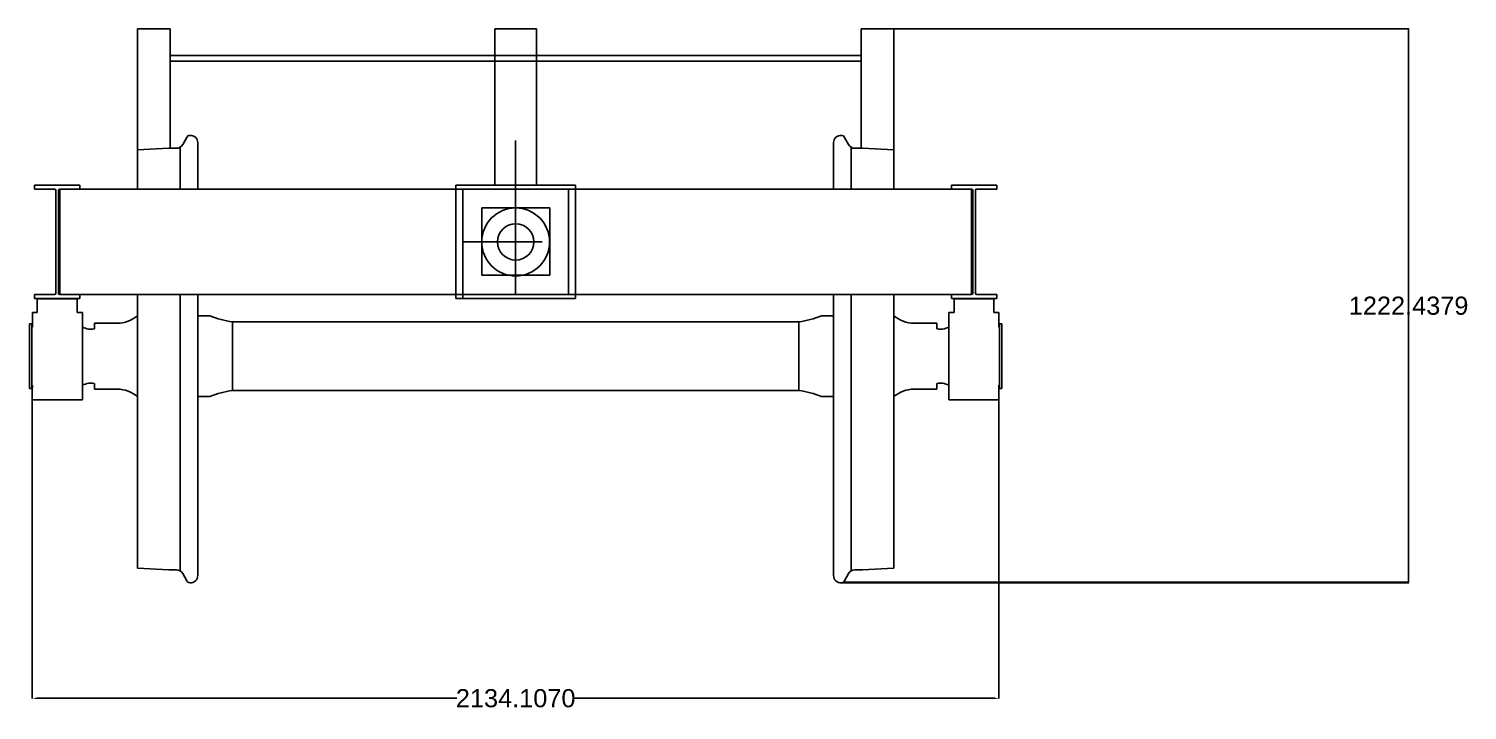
# Model space of a CAD drawing. Header units: inches. Extents: x -8852 to 1998, y -1560 to 4455.
# Drawn here: x -1178 to 1998, y 2952 to 4455 of the extents above; entities that cross this region are included whole.
import ezdxf

# ---------------------------------------------------------------- set-up
doc = ezdxf.new("R2010")
doc.units = ezdxf.units.IN
doc.header["$MEASUREMENT"] = 0
doc.linetypes.add('ACISOWELD', pattern=[3, 2, -1])
doc.linetypes.add('CENTER2', pattern=[1.125, 0.75, -0.125, 0.125, -0.125])
doc.styles.get("Standard").update_dxf_attribs({"font": 'arial.ttf'})
doc.dimstyles.new('AM_ANSI', dxfattribs={"dimtxt": 0.12, "dimasz": 0.12, "dimexe": 0.1, "dimexo": 0.05, "dimgap": 0.06, "dimtad": 0, "dimtih": 1, "dimtoh": 1, "dimdec": 4, "dimzin": 7, "dimdsep": 46, "dimtxsty": 'Standard', "dimcen": 0, "dimclrd": 256, "dimclre": 256, "dimclrt": 2, "dimadec": 0, "dimazin": 2, "dimtp": 0.1, "dimtm": 0.1, "dimtfac": 0.71, "dimtdec": 4, "dimtofl": 0, "dimtmove": 0, "dimatfit": 3, "dimfxl": 1, "dimtolj": 1, "dimtzin": 7, "dimlwd": -1, "dimlwe": -1, "dimarcsym": 1})
doc.dimstyles.new('Annotative', dxfattribs={"dimscale": 0, "dimtxt": 40, "dimasz": 10, "dimexe": 0.18, "dimexo": 0.0625, "dimgap": 0.09, "dimtad": 0, "dimtih": 1, "dimtoh": 1, "dimdec": 4, "dimzin": 0, "dimdsep": 46, "dimtxsty": 'Standard', "dimcen": 0.09, "dimadec": 0, "dimazin": 0, "dimtfac": 1, "dimtdec": 4, "dimtofl": 0, "dimtmove": 0, "dimatfit": 3, "dimfxl": 1, "dimtolj": 1, "dimtzin": 0, "dimarcsym": 0})

# ---------------------------------------------------------------- blocks, each defined once
blk = doc.blocks.new('*U75')
at = {"color": 0, "linetype": 'CENTER2', "transparency": 16777216}
blk.add_line((87.72, 0), (-87.72, 0), dxfattribs=at)
blk = doc.blocks.new('*U76')
at = {"color": 0, "linetype": 'CENTER2', "transparency": 16777216}
blk.add_line((0, 223.8), (0, -116.5), dxfattribs=at)
blk = doc.blocks.new('*D81')
at = {"linetype": 'ByBlock', "transparency": 16777216}
for p, q in [((732.2, 4455.3), (1868.5, 4455.3)), ((1868.4, 4455.2), (1868.4, 3845)), ((1868.4, 3234.5), (1868.4, 3844.7)), ((621.3, 3234.3), (1868.5, 3234.3))]:
    blk.add_line(p, q, dxfattribs=at)
at = {"transparency": 16777216}
for points in [[(1868.4, 4455.2), (1868.4, 4455.2), (1868.4, 4455.3)], [(1868.4, 3234.5), (1868.4, 3234.5), (1868.4, 3234.3)]]:
    blk.add_solid(points, dxfattribs=at)
at = {"layer": 'Defpoints', "color": 0, "transparency": 16777216}
for p in [(732.2, 4455.3), (621.2, 3234.3), (1868.4, 3234.3)]:
    blk.add_point(p, dxfattribs=at)
at = {"color": 2, "transparency": 16777216, "insert": (1868.4, 3844.8), "char_height": 0.12, "attachment_point": 5}
blk.add_mtext('\\A1;1221.0016', dxfattribs=at)
blk = doc.blocks.new('*D82')
at = {"color": 0, "lineweight": -2, "transparency": 16777216}
for p, q in [((732.2, 4455.3), (1868.7, 4455.3)), ((1868.5, 4445.3), (1868.5, 3864.7)), ((1868.5, 3242.9), (1868.5, 3823.6)), ((615.2, 3232.9), (1868.7, 3232.9))]:
    blk.add_line(p, q, dxfattribs=at)
at = {"color": 0, "transparency": 16777216}
for points in [[(1866.9, 4445.3), (1870.2, 4445.3), (1868.5, 4455.3)], [(1866.9, 3242.9), (1870.2, 3242.9), (1868.5, 3232.9)]]:
    blk.add_solid(points, dxfattribs=at)
at = {"layer": 'Defpoints', "color": 0, "transparency": 16777216}
for p in [(732.2, 4455.3), (615.2, 3232.9), (1868.5, 3232.9)]:
    blk.add_point(p, dxfattribs=at)
at = {"color": 0, "transparency": 16777216, "insert": (1868.5, 3844.1), "char_height": 40, "attachment_point": 5}
blk.add_mtext('\\A1;1222.4379', dxfattribs=at)
blk = doc.blocks.new('*D83')
at = {"color": 0, "lineweight": -2, "transparency": 16777216}
for p, q in [((-1169.9, 3636.4), (-1169.9, 2977.7)), ((964.2, 3636.4), (964.2, 2977.7)), ((-1159.9, 2977.9), (-232.8, 2977.9)), ((954.2, 2977.9), (27.2, 2977.9))]:
    blk.add_line(p, q, dxfattribs=at)
at = {"color": 0, "transparency": 16777216}
for points in [[(-1159.9, 2979.6), (-1159.9, 2976.2), (-1169.9, 2977.9)], [(954.2, 2979.6), (954.2, 2976.2), (964.2, 2977.9)]]:
    blk.add_solid(points, dxfattribs=at)
at = {"layer": 'Defpoints', "color": 0, "transparency": 16777216}
for p in [(-1169.9, 3636.5), (964.2, 3636.5), (964.2, 2977.9)]:
    blk.add_point(p, dxfattribs=at)
at = {"color": 0, "transparency": 16777216, "insert": (-102.8, 2977.9), "char_height": 40, "attachment_point": 5}
blk.add_mtext('\\A1;2134.1070', dxfattribs=at)

msp = doc.modelspace()

# ---------------------------------------------------------------- linework, layer by layer
for p, q in [((-937.83247, 4188.23517), (-937.83247, 4455.34515)), ((-937.83247, 4455.34515), (-865.83247, 4455.34515)), ((-865.83247, 4455.34515), (-865.83247, 4191.83214)), ((-865.83247, 4455.34515), (-865.83247, 4443.34515)), ((-148.83247, 4110.03749), (-148.83247, 4455.34515)), ((-148.83247, 4455.34515), (-102.83247, 4455.34515)), ((-102.83247, 4455.34515), (-56.83247, 4455.34515)), ((-56.83247, 4455.34515), (-56.83247, 4110.03749)), ((732.16753, 4455.34515), (660.16753, 4455.34515)), ((660.16753, 4455.34515), (660.16753, 4191.70724)), ((732.16753, 4188.23517), (732.16753, 4455.34515)), ((-865.83247, 4396.17622), (-865.83247, 4384.17622)), ((-865.83247, 4396.17622), (660.16753, 4396.17622)), ((-865.83247, 4384.17622), (660.16753, 4384.17622)), ((-843.74007, 4101.43749), (-843.74007, 4193.85084)), ((-837.88367, 4199.70724), (-828.69309, 4215.62579)), ((-828.69309, 4215.62579), (-826.87723, 4218.77095)), ((-804.83247, 4204.20724), (-804.83247, 4101.43749)), ((599.16753, 4204.20724), (599.16753, 4101.43749)), ((623.02815, 4215.62579), (621.21229, 4218.77095)), ((632.21873, 4199.70724), (623.02815, 4215.62579)), ((638.07513, 4101.43749), (638.07513, 4193.85084)), ((-868.33247, 4191.70724), (-937.83247, 4188.23517)), ((-937.83247, 4101.43749), (-937.83247, 4188.23517)), ((-851.74007, 4191.70724), (-868.33247, 4191.70724)), ((646.07513, 4191.70724), (662.66753, 4191.70724)), ((662.66753, 4191.70724), (732.16753, 4188.23517)), ((732.16753, 4101.43749), (732.16753, 4188.23517)), ((-1064.85568, 4110.03749), (-1164.85568, 4110.03749)), ((-1164.85568, 4110.03749), (-1164.85568, 4101.43749)), ((-1120.75568, 4101.43749), (-1164.85568, 4101.43749)), ((-1117.75568, 3871.63749), (-1117.75568, 4098.43749)), ((-1111.95568, 3871.63749), (-1111.95568, 4098.43749)), ((-1108.95568, 4101.43749), (-1064.85568, 4101.43749)), ((-1108.95568, 3868.63749), (-1108.95568, 4101.43749)), ((-1108.95568, 4101.43749), (903.29074, 4101.43749)), ((-1064.85568, 4101.43749), (-1064.85568, 4110.03749)), ((-234.63247, 3860.03749), (-234.63247, 4110.03749)), ((-234.63247, 4110.03749), (13.96753, 4110.03749)), ((-102.83247, 4101.43749), (-219.63247, 4101.43749)), ((-219.63247, 4101.43749), (-219.63247, 3868.63749)), ((-56.83247, 4110.03749), (-148.83247, 4110.03749)), ((13.96753, 4110.03749), (28.96753, 4110.03749)), ((13.96753, 3868.63749), (13.96753, 4101.43749)), ((28.96753, 4110.03749), (28.96753, 3860.03749)), ((859.19074, 4101.43749), (859.19074, 4110.03749)), ((859.19074, 4110.03749), (959.19074, 4110.03749)), ((903.29074, 4101.43749), (859.19074, 4101.43749)), ((903.29074, 4101.43749), (903.29074, 3868.63749)), ((906.29074, 3871.63749), (906.29074, 4098.43749)), ((912.09074, 3871.63749), (912.09074, 4098.43749)), ((915.09074, 4101.43749), (959.19074, 4101.43749)), ((959.19074, 4110.03749), (959.19074, 4101.43749)), ((-102.83247, 4060.03749), (-177.83247, 4060.03749)), ((-177.83247, 4060.03749), (-177.83247, 3911.63606)), ((-27.34649, 4060.03749), (-102.83247, 4060.03749)), ((-27.34649, 3911.63606), (-27.34649, 4060.03749)), ((-177.83247, 3911.63606), (-27.34649, 3911.63606)), ((-1164.85568, 3860.03749), (-1164.85568, 3868.63749)), ((-1120.75568, 3868.63749), (-1164.85568, 3868.63749)), ((-1064.85568, 3860.03749), (-1164.85568, 3860.03749)), ((-1158.85568, 3860.03749), (-1070.85568, 3860.03749)), ((-1158.83247, 3829.32724), (-1158.83247, 3859.32724)), ((-1158.83247, 3859.32724), (-1070.83247, 3859.32724)), ((-1108.95568, 3868.63749), (-1064.85568, 3868.63749)), ((903.29074, 3868.63749), (-1108.95568, 3868.63749)), ((-1070.83247, 3829.32724), (-1070.83247, 3859.32724)), ((-1064.85568, 3868.63749), (-1064.85568, 3860.03749)), ((-937.83247, 3264.87932), (-937.83247, 3868.63749)), ((-843.74007, 3259.26365), (-843.74007, 3868.63749)), ((-804.83247, 3868.63749), (-804.83247, 3248.90724)), ((-219.63247, 3860.03749), (-234.63247, 3860.03749)), ((-219.63247, 3868.63749), (13.96753, 3868.63749)), ((-219.63247, 3868.63749), (-219.63247, 3860.03749)), ((28.96753, 3860.03749), (-219.63247, 3860.03749)), ((599.16753, 3868.63749), (599.16753, 3248.90724)), ((638.07513, 3259.26365), (638.07513, 3868.63749)), ((732.16753, 3264.87932), (732.16753, 3868.63749)), ((903.29074, 3868.63749), (859.19074, 3868.63749)), ((859.19074, 3868.63749), (859.19074, 3860.03749)), ((859.19074, 3860.03749), (959.19074, 3860.03749)), ((865.16753, 3829.32724), (865.16753, 3859.32724)), ((953.16753, 3859.32724), (865.16753, 3859.32724)), ((953.19074, 3860.03749), (865.19074, 3860.03749)), ((915.09074, 3868.63749), (959.19074, 3868.63749)), ((953.16753, 3829.32724), (953.16753, 3859.32724)), ((959.19074, 3860.03749), (959.19074, 3868.63749)), ((-1169.83247, 3802.90724), (-1169.83247, 3829.32724)), ((-1158.83247, 3829.32724), (-1169.83247, 3829.32724)), ((-1070.83247, 3829.32724), (-1067.33247, 3829.32724)), ((-1062.06413, 3829.32724), (-1067.33247, 3829.32724)), ((-1058.83247, 3829.32724), (-1062.06413, 3829.32724)), ((-1058.83247, 3829.32724), (-1058.83247, 3800.06149)), ((-937.83247, 3732.90724), (-937.83247, 3821.90724)), ((-804.83247, 3821.90724), (-777.83247, 3821.90724)), ((599.16753, 3821.90724), (572.16753, 3821.90724)), ((732.16753, 3732.90724), (732.16753, 3821.90724)), ((853.16753, 3829.32724), (853.16753, 3800.06149)), ((853.16753, 3829.32724), (856.39919, 3829.32724)), ((856.39919, 3829.32724), (861.66753, 3829.32724)), ((865.16753, 3829.32724), (861.66753, 3829.32724)), ((953.16753, 3829.32724), (964.16753, 3829.32724)), ((964.16753, 3802.90724), (964.16753, 3829.32724)), ((-1170.83247, 3803.90724), (-1175.83247, 3803.90724)), ((-1175.83247, 3803.90724), (-1175.83247, 3774.12224)), ((-1175.83247, 3732.90724), (-1175.83247, 3803.89365)), ((-1170.83247, 3803.90724), (-1170.83247, 3797.22149)), ((-1170.83247, 3797.22149), (-1170.83247, 3772.37599)), ((-1169.83247, 3797.22149), (-1170.83247, 3797.22149)), ((-1170.83247, 3797.15724), (-1170.83247, 3772.37599)), ((-1170.83247, 3797.15724), (-1170.83247, 3772.37599)), ((-1169.83247, 3797.22149), (-1169.82596, 3802.90724)), ((-1058.83247, 3800.06149), (-1058.83247, 3797.22149)), ((-1058.83247, 3800.06149), (-1058.83247, 3797.22149)), ((-1058.83247, 3797.15724), (-1058.83247, 3668.65724)), ((-1032.83247, 3805.40724), (-981.83247, 3805.40724)), ((-1032.83247, 3805.40724), (-1032.83247, 3792.90724)), ((-727.83247, 3732.90724), (-727.83247, 3808.90724)), ((-727.83247, 3808.90724), (522.16753, 3808.90724)), ((522.16753, 3732.90724), (522.16753, 3808.90724)), ((827.16753, 3805.40724), (776.16753, 3805.40724)), ((827.16753, 3805.40724), (827.16753, 3792.90724)), ((853.16753, 3800.06149), (853.16753, 3797.22149)), ((853.16753, 3800.06149), (853.16753, 3797.22149)), ((853.16753, 3797.15724), (853.16753, 3668.65724)), ((964.16753, 3797.22149), (964.16102, 3802.90724)), ((964.16753, 3797.22149), (965.16753, 3797.22149)), ((965.16753, 3803.90724), (965.16753, 3797.22149)), ((965.16753, 3803.90724), (970.16753, 3803.90724)), ((965.16753, 3797.22149), (965.16753, 3772.37599)), ((965.16753, 3797.15724), (965.16753, 3772.37599)), ((965.16753, 3797.15724), (965.16753, 3772.37599)), ((970.16753, 3803.90724), (970.16753, 3774.12224)), ((970.16753, 3732.90724), (970.16753, 3803.89365)), ((-1175.83247, 3762.69224), (-1175.83247, 3732.90724)), ((-1170.83247, 3772.37599), (-1170.83247, 3771.58224)), ((-1170.83247, 3771.58224), (-1170.83247, 3765.23224)), ((-1170.83247, 3771.58224), (-1170.83247, 3765.23224)), ((-1170.83247, 3765.23224), (-1170.83247, 3764.43849)), ((-1170.83247, 3764.43849), (-1170.83247, 3668.65724)), ((-1170.83247, 3764.43849), (-1170.83247, 3668.65724)), ((-1170.83247, 3764.43849), (-1170.83247, 3661.92084)), ((965.16753, 3772.37599), (965.16753, 3771.58224)), ((965.16753, 3771.58224), (965.16753, 3765.23224)), ((965.16753, 3771.58224), (965.16753, 3765.23224)), ((965.16753, 3765.23224), (965.16753, 3764.43849)), ((965.16753, 3764.43849), (965.16753, 3668.65724)), ((965.16753, 3764.43849), (965.16753, 3668.65724)), ((965.16753, 3764.43849), (965.16753, 3661.92084)), ((970.16753, 3762.69224), (970.16753, 3732.90724)), ((-1176.83247, 3732.90724), (-1177.72632, 3732.90724)), ((-1175.83247, 3732.90724), (-1175.83247, 3661.92084)), ((-1170.83247, 3732.90724), (-1171.83247, 3732.90724)), ((-937.83247, 3732.90724), (-937.83247, 3643.90724)), ((-727.83247, 3732.90724), (-727.83247, 3656.90724)), ((522.16753, 3732.90724), (522.16753, 3656.90724)), ((732.16753, 3732.90724), (732.16753, 3643.90724)), ((965.16753, 3732.90724), (966.16753, 3732.90724)), ((970.16753, 3732.90724), (970.16753, 3661.92084)), ((971.16753, 3732.90724), (972.06138, 3732.90724)), ((-1170.83247, 3661.92084), (-1175.83247, 3661.92084)), ((-1169.83248, 3668.59299), (-1170.83247, 3668.65724)), ((-1169.85938, 3662.91818), (-1169.88596, 3636.48724)), ((-1169.83248, 3662.91566), (-1169.83248, 3668.59299)), ((-1166.58247, 3656.90488), (-1166.58247, 3656.90151)), ((-1058.83247, 3665.75299), (-1058.83247, 3668.59299)), ((-1058.83247, 3665.75299), (-1058.83247, 3668.59299)), ((-1058.83247, 3636.48724), (-1058.83247, 3665.75299)), ((-1032.83247, 3672.90724), (-1032.83247, 3660.40724)), ((-1032.83247, 3660.40724), (-981.83247, 3660.40724)), ((-727.83247, 3656.90724), (522.16753, 3656.90724)), ((827.16753, 3660.40724), (776.16753, 3660.40724)), ((827.16753, 3672.90724), (827.16753, 3660.40724)), ((853.16753, 3665.75299), (853.16753, 3668.59299)), ((853.16753, 3665.75299), (853.16753, 3668.59299)), ((853.16753, 3636.48724), (853.16753, 3665.75299)), ((960.91753, 3656.90488), (960.91753, 3656.90151)), ((964.16754, 3668.59299), (965.16753, 3668.65724)), ((964.16754, 3662.91566), (964.16754, 3668.59299)), ((964.19444, 3662.91818), (964.22102, 3636.48724)), ((965.16753, 3661.92084), (970.16753, 3661.92084)), ((-1169.88596, 3636.48724), (-1058.83247, 3636.48724)), ((-777.83247, 3643.90724), (-804.83247, 3643.90724)), ((572.16753, 3643.90724), (599.16753, 3643.90724)), ((964.22102, 3636.48724), (853.16753, 3636.48724)), ((-868.33247, 3261.40724), (-937.83247, 3264.87932)), ((-851.74007, 3261.40724), (-868.33247, 3261.40724)), ((-837.88367, 3253.40724), (-828.69309, 3237.4887)), ((632.21873, 3253.40724), (623.02815, 3237.4887)), ((646.07513, 3261.40724), (662.66753, 3261.40724)), ((662.66753, 3261.40724), (732.16753, 3264.87932)), ((-828.69309, 3237.4887), (-826.87723, 3234.34354)), ((-820.93747, 3232.90724), (-820.83247, 3232.90724)), ((615.27253, 3232.90724), (615.16753, 3232.90724)), ((623.02815, 3237.4887), (621.21229, 3234.34354))]:
    msp.add_line(p, q)
at = {"linetype": 'ACISOWELD'}
msp.add_line((599.16753, 3643.90724), (586.94367, 3643.90724), dxfattribs=at)
for radius in [75, 40]:
    msp.add_circle((-102.83247, 3985.03749), radius)
for centre, radius, start, end in [((-851.74007, 4207.70724), 16, 270, 330), ((-820.93747, 4207.20724), 13, 90, 117.1875701), ((-820.83247, 4204.20724), 16, 0, 93.81131548), ((615.16753, 4204.20724), 16, 86.18868452, 180), ((615.27253, 4207.20724), 13, 62.8124299, 90), ((646.07513, 4207.70724), 16, 210, 270), ((-1120.75568, 4098.43749), 3, 0, 90), ((-1108.95568, 4098.43749), 3, 90, 180), ((903.29074, 4098.43749), 3, 0, 90), ((915.09074, 4098.43749), 3, 90, 180), ((-1120.75568, 3871.63749), 3, 270, 0), ((-1108.95568, 3871.63749), 3, 180, 270), ((903.29074, 3871.63749), 3, 270, 0), ((915.09074, 3871.63749), 3, 180, 270), ((-984.84108, 3880.34688), 75, 272.29902679, 308.81306365), ((-709.27891, 3982.92094), 175, 246.93752373, 263.91404388), ((503.61397, 3982.92094), 175, 276.08595612, 293.06247627), ((779.17614, 3880.34688), 75, 231.18693635, 267.70097321), ((-1039.73958, 3832.30638), 40, 241.48934481, 279.94354958), ((834.07464, 3832.30638), 40, 260.05645042, 298.51065519), ((-1039.73958, 3633.50811), 40, 80.05645042, 118.51065519), ((-984.84108, 3585.46761), 75, 51.18693635, 87.70097321), ((-709.27891, 3482.89355), 175, 96.08595612, 113.06247627), ((503.61397, 3482.89355), 175, 66.93752373, 83.91404388), ((779.17614, 3585.46761), 75, 92.29902679, 128.81306365), ((834.07464, 3633.50811), 40, 61.48934481, 99.94354958), ((-851.74007, 3245.40724), 16, 30, 90), ((-820.83247, 3248.90724), 16, 266.18868452, 0), ((615.16753, 3248.90724), 16, 180, 273.81131548), ((646.07513, 3245.40724), 16, 90, 150), ((-820.93747, 3245.90724), 13, 242.8124299, 270), ((615.27253, 3245.90724), 13, 270, 297.1875701)]:
    msp.add_arc(centre, radius, start, end)

# ---------------------------------------------------------------- block references
at = {"linetype": 'CENTER2'}
for name, p in [('*U76', (-102.83247, 3985.03749)), ('*U75', (-132.03247, 3985.03749))]:
    msp.add_blockref(name, p, dxfattribs=at)

# ---------------------------------------------------------------- dimensions: what is measured, and where the dimension line sits
for base, p2, dimstyle, picture, middle in [((1868.52866, 3232.90724), (615.16753, 3232.90724), 'Annotative', '*D82', (1868.52866, 3844.1262)), ((1868.42866, 3234.34354), (621.21229, 3234.34354), 'AM_ANSI', '*D81', (1868.42866, 3844.84434))]:
    dim = msp.add_linear_dim(base=base, p1=(732.16753, 4455.34515), p2=p2, angle=90, dimstyle=dimstyle)
    dim.commit()
    dim.dimension.update_dxf_attribs({"geometry": picture, "text_midpoint": middle})
dim = msp.add_linear_dim(base=(964.22102, 2977.91044), p1=(-1169.88596, 3636.48724), p2=(964.22102, 3636.48724), dimstyle='Annotative')
dim.commit()
dim.dimension.update_dxf_attribs({"geometry": '*D83', "text_midpoint": (-102.83247, 2977.91044)})

doc.saveas('drawing.dxf')
